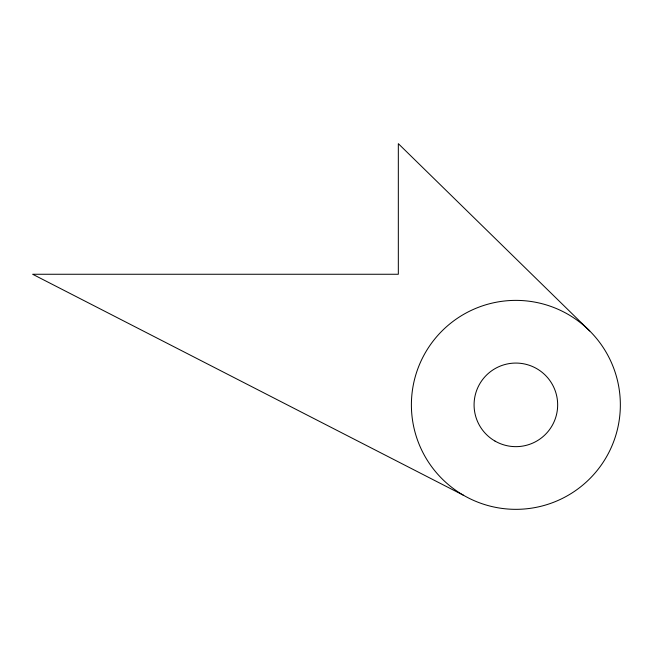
<?xml version="1.0" encoding="UTF-8"?>
<svg xmlns="http://www.w3.org/2000/svg" width="653" height="653" viewBox="0 0 653 653"><rect width="100%" height="100%" fill="white"/><g stroke="black" fill="none" stroke-linecap="round" stroke-linejoin="round"><path stroke-width="0.98" d="M463.63 495.341A104.48 104.48 0 0 1 463.63 314.379A104.48 104.48 0 0 1 620.35 404.86A104.48 104.48 0 0 1 463.63 495.341L32.65 274.26L398.33 274.26L398.33 143.66L589.749 330.981M494.974 441.053A41.792 41.792 0 0 0 557.662 404.86A41.792 41.792 0 0 0 494.974 368.667A41.792 41.792 0 0 0 494.974 441.053"/></g></svg>
